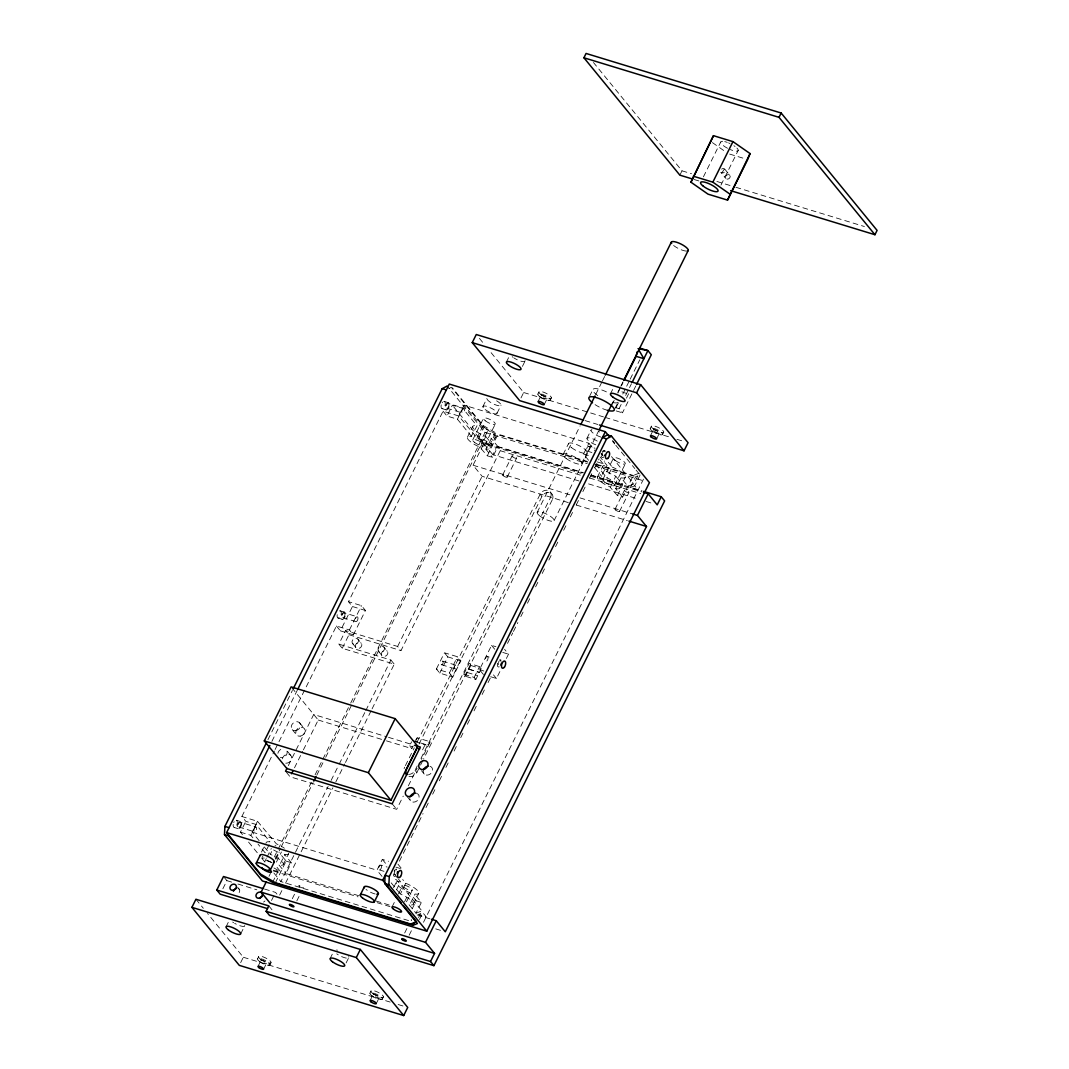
<?xml version="1.0" encoding="UTF-8"?>
<svg xmlns="http://www.w3.org/2000/svg" width="1069" height="1069" viewBox="0 0 1069 1069"><rect width="100%" height="100%" fill="white"/><g stroke="black" fill="none" stroke-linecap="round" stroke-linejoin="round"><path stroke-width="0.75" stroke-dasharray="5 3.75" d="M267.918 739.748L292.385 690.454M271.887 741.392L297.289 690.227M266.101 843.107A12.547 3.434 26.4 0 1 269.936 841.864L256.213 824.52L245.817 821.339L241.861 816.502L274.372 751.026M275.107 749.529L336.428 626.006L349.429 629.975L353.385 634.812L365.451 610.493L361.509 605.655L348.494 601.687L443.06 411.191L458.668 415.961L477.562 438.504A12.547 3.434 26.4 0 1 489.041 445.96A12.547 3.434 26.4 0 1 486.154 449.02L491.513 438.21A12.547 3.434 26.4 0 0 494.412 435.15A12.547 3.434 26.4 0 0 482.921 427.707L464.04 405.151L458.668 415.961M242.476 834.635L240.445 832.15L245.817 821.339M353.385 634.812L340.37 630.844L352.449 606.524L348.494 601.687M471.683 436.646L457.412 419.208L447.016 416.028L452.374 405.218L462.783 408.398L477.041 425.836L471.135 436.54A12.547 3.434 26.4 0 0 468.235 439.6A12.547 3.434 26.4 0 0 479.714 447.056L487.33 455.795L492.528 457.385L497.887 446.575L490.965 438.103M372.079 708.854L394.274 664.156L342.24 648.282L338.86 644.139L345.594 630.576L397.615 646.464L400.995 650.607L500.239 450.69L496.844 446.548L492.822 454.659L579.01 480.97M349.429 629.975L361.509 605.655M222.873 888.767L226.895 880.656L224.356 877.555M342.24 648.282L348.975 634.719L345.594 630.576M259.192 840.742L252.11 832.083L257.469 821.273L241.861 816.502M252.885 837.815L250.854 835.33L256.213 824.52M457.412 419.208L462.783 408.398M288.323 765.618L313.698 714.493L386.925 736.848M294.496 767.809L302.647 751.373M303.396 749.89L318.215 720.025L292.158 688.129M261.451 852.1L265.473 844.002M467.353 437.341L472.712 426.531M482.881 406.608L486.916 398.496M226.013 926.903L229.367 920.155M506.345 362.177L509.031 356.765M269.134 844.67L265.112 852.768L257.976 844.042M472.698 439.974L483.429 418.367M264.871 861.467L266.301 858.594M267.009 857.151L271.299 848.505M288.51 853.904A12.547 3.434 26.4 0 1 284.955 854.331L279.584 865.142A12.547 3.434 26.4 0 0 282.483 862.082A12.547 3.434 26.4 0 0 270.992 854.625L270.31 854.358L272.328 850.309M476.881 438.237L483.135 425.475L452.361 387.82M587.79 462.129L495.214 433.867L489.856 444.677L482.052 442.285L478.658 438.143L484.03 427.333L451.292 387.299L447.59 389.276M274.265 857.044L311.386 782.281M315.088 774.811L349.977 704.538M350.712 703.041L485.059 432.424L447.136 386.029M275.308 858.768L280.492 848.318M281.227 846.822L313.097 782.642M316.798 775.172L324.949 758.749M325.698 757.266L487.411 431.475M497.032 413.275L501.054 405.178M275.842 859.396L279.196 852.634L278.515 852.367A12.547 3.434 26.4 0 1 271.673 848.773M480.395 447.323L485.767 436.513L485.085 436.246A12.547 3.434 26.4 0 1 473.594 428.789A12.547 3.434 26.4 0 1 476.493 425.743L477.041 425.836M269 876.313L270.43 873.426M568.28 502.59L482.092 476.28L473.059 465.229L483.789 443.608L581.148 473.34M240.725 933.852L244.748 925.741M276.417 862.095L281.428 852.006M522.407 366.413L525.093 361.001M484.578 445.586L495.308 423.965M272.555 882.406L277.927 871.596L273.731 869.15M283.365 864.353L288.737 853.543M489.936 448.232L495.294 437.421M275.401 882.727L286.131 861.106L279.196 852.634M487.33 455.795L498.06 434.174L587.162 461.394M240.659 962.648L243.331 957.249L207.52 913.434M271.499 900.499L274.185 895.1M408.572 920.583L280.893 881.591L328.143 786.423M331.096 780.464L338.472 765.604M339.207 764.108L365.05 712.061M365.785 710.578L390.88 660.014L338.86 644.139M397.615 646.464L482.092 476.28M520.991 397.922L523.676 392.51L488.907 349.977M358.663 895.702L285.957 873.507L291.329 862.696L284.407 854.225M279.65 895.047L281.869 890.584M285.57 883.128L332.9 787.8M335.853 781.84L344.726 763.961M345.461 762.478L371.344 710.337M257.535 958.893L258.604 956.728M537.867 394.154L538.95 391.989M538.108 401.436L541.048 395.49M258.043 966.323L260.996 960.376M292.291 898.708L295.191 892.882M502.684 474.89L512.064 455.982M296.808 900.913L299.694 895.087M507.187 477.095L516.581 458.187M263.575 969.222L266.528 963.289A3.14 0.855 26.4 0 0 262.907 960.537A3.14 0.855 26.4 0 0 261.838 961.659A3.14 0.855 26.4 0 0 266.528 963.289M544.188 404.63L547.141 398.697A3.448 0.949 26.4 0 0 543.159 395.677A3.448 0.949 26.4 0 0 541.983 396.906A3.448 0.949 26.4 0 0 547.141 398.697M269.989 964.759L271.058 962.608M550.321 400.033L551.404 397.868M679.857 175.142L682.009 170.826L593.455 62.483M436.406 668.98L444.45 652.771L457.465 656.74L460.846 660.883L452.802 677.091L439.787 673.123L436.406 668.98L449.408 672.949L452.802 677.091M439.787 673.123L447.844 656.914L444.45 652.771M413.195 745.908L411.859 748.607L409.601 745.855L411.605 741.792M415.881 740.51L417.217 737.81L430.232 741.779L421.48 759.391M449.408 672.949L457.465 656.74M405.392 765.671L414.278 747.779M417.231 741.806L540.126 494.252A6.267 5.158 -39.3 0 1 548.009 490.43A6.267 5.158 -39.3 0 1 550.535 497.432L552.339 499.637L423.524 759.124M589.527 396.385L592.881 389.637M419.035 744.024L541.93 496.457A6.267 5.158 -39.3 0 1 549.813 492.649A6.267 5.158 -39.3 0 1 552.339 499.637M563.122 454.485L568.494 443.675M703.429 176.839L720.666 142.097M537.186 512.385L580.16 425.796M595.727 394.448L601.66 382.502M602.395 381.005L604.626 376.529M422.602 749.823L425.288 744.412A6.267 3.127 -73 0 0 430.232 741.779M408.612 774.384A6.267 5.158 -39.3 0 0 415.053 770.335L417.271 765.872M420.972 758.402L550.535 497.432M286.439 772.339L290.046 776.762L396.693 809.327L403.254 796.111M408.358 785.835L417.11 768.21M463.759 674.218L469.131 663.408L479.527 666.588L481.224 668.659L479.34 672.441A1.884 0.935 -73 0 0 477.856 673.243A1.884 0.935 -73 0 0 477.736 675.688L475.852 679.47L465.456 676.289L463.759 674.218L474.168 677.399L475.852 679.47M408.973 776.361A6.267 5.158 -39.3 0 0 416.857 772.553L419.823 766.58M420.558 765.097L422.789 760.62M465.456 676.289L467.327 672.508A1.884 0.935 -73 0 1 467.46 670.063A1.884 0.935 -73 0 1 468.944 669.274L470.814 665.493L469.131 663.408M586.934 438.384L590.957 430.272M330.054 958.679L332.74 953.281M610.399 393.94L613.085 388.541M721.802 172.951L724.461 168.862A2.512 2.058 -39.3 0 1 722.39 173.031L721.308 172.71A2.512 2.058 -39.3 0 1 720.92 172.336L725.904 178.429M382.021 876.393L376.956 870.206L382.328 859.396L388.568 861.293M588.578 460.271L583.527 454.084L588.885 443.274L464.04 405.151M474.168 677.399L479.527 666.588M581.763 463.465L587.122 452.655M483.442 674.526L479.487 669.688L491.566 645.369L495.896 646.692M554.089 520.656L598.546 431.074M611.896 404.202L613.365 401.222M617.815 392.27L620.047 387.793M620.782 386.297L623 381.82M612.737 403.36L614.194 400.421M617.842 393.071L620.755 387.192M621.49 385.722L622.946 382.782M720.974 185.124L738.211 150.382M614.929 408.639L618.283 401.891M616.132 407.463L618.35 403M622.786 394.06L629.441 380.658M630.189 379.161L639.797 359.799M635.774 386.016L622.465 412.834L619.071 408.692L621.263 404.282M625.646 395.45L631.485 383.691M346.115 962.915L348.801 957.517A8.151 2.232 26.4 0 1 344.378 957.637A8.151 2.232 26.4 0 1 336.748 953.829M626.447 398.176L629.133 392.777A8.151 2.232 26.4 0 1 619.071 390.385M399.405 861.186L423.043 813.562M426.01 807.603L429.698 800.16M432.651 794.214L436.352 786.771M439.306 780.811L442.994 773.381M445.947 767.422L449.648 759.979M454.084 751.053L457.773 743.61M460.726 737.663L464.427 730.221M467.38 724.261L471.068 716.818M474.021 710.872L477.723 703.429M482.146 694.503L484.364 690.026M488.065 682.597L491.018 676.637M507.521 643.391L512.692 632.968M513.427 631.485L517.864 622.559M520.817 616.599L524.518 609.156M527.471 603.21L531.159 595.767M535.596 586.841L539.284 579.398M542.25 573.438L545.938 565.995M548.891 560.049L552.593 552.606M555.546 546.66L559.234 539.217M563.67 530.277L565.889 525.814M570.312 516.888L572.53 512.425M576.231 504.982L579.184 499.023M582.872 491.593L585.09 487.117M589.527 478.19L591.745 473.727M594.698 467.781L599.134 458.842M490.671 676.73L496.444 678.494L500.706 669.916M506.385 658.464L508.523 654.175L504.568 649.337M597.13 461.861L603.076 463.679L604.426 460.98M393.526 887.764L396.211 882.366M597.411 477.041L602.769 466.244M396.505 889.782L400.541 881.671L398.51 879.199M622.586 497.098L615.664 488.627L621.022 477.816L627.944 486.288L633.837 483.936L639.209 473.126L633.316 475.478L622.586 497.098L617.388 495.508L609.771 486.769A12.547 3.434 26.4 0 1 598.293 479.313A12.547 3.434 26.4 0 1 601.192 476.253L607.098 465.549L600.016 456.891M602.756 479.687L613.486 458.067M392.056 906.953L394.929 901.18M398.496 893.978L402.786 885.332M405.739 883.261L406.42 883.529A12.547 3.434 26.4 0 1 417.899 890.985A12.547 3.434 26.4 0 1 415.013 894.045L409.641 904.855A12.547 3.434 26.4 0 0 412.54 901.795A12.547 3.434 26.4 0 0 401.049 894.339L400.367 894.072L405.739 883.261L402.679 879.52M615.664 488.627L616.212 488.733A12.547 3.434 26.4 0 0 619.098 485.673A12.547 3.434 26.4 0 0 607.62 478.217L606.938 477.95L612.296 467.14L607.205 460.913M404.563 901.808L409.253 892.348L408.572 892.081A12.547 3.434 26.4 0 1 397.093 884.624A12.547 3.434 26.4 0 1 399.993 881.564L400.541 881.671M610.452 487.036L615.824 476.226L615.143 475.959A12.547 3.434 26.4 0 1 603.664 468.503A12.547 3.434 26.4 0 1 606.551 465.443L607.098 465.549M406.474 901.808L412.206 890.277A5.332 1.457 26.4 0 0 406.046 885.613A5.332 1.457 26.4 0 0 404.242 887.524A5.332 1.457 26.4 0 0 412.206 890.277M614.635 485.299L625.365 463.679M413.422 904.053L418.794 893.256M619.993 487.932L625.352 477.135M369.901 993.208L370.983 991.043M650.246 428.469L651.315 426.304M412.153 908.931L416.188 900.82L409.253 892.348M617.388 495.508L622.746 484.698L615.824 476.226M370.141 1000.49L373.081 994.544M650.406 435.871L653.359 429.925M404.67 933.01L407.556 927.197M615.049 509.205L624.443 490.283M409.093 904.748L416.015 913.22L421.386 902.41L414.465 893.938M640.09 474.997L634.732 485.807L638.113 489.949L630.309 487.558L635.681 476.747L640.09 474.997L635.868 469.826M409.173 935.215L412.059 929.402M619.552 511.41L628.946 492.488A2.512 0.681 26.4 0 0 626.354 490.484A2.512 0.681 26.4 0 0 624.911 491.059A2.512 0.681 26.4 0 0 628.799 492.622M418.554 917.63L421.908 910.868L396.519 879.8L392.056 878.437M376.221 1003.684L379.174 997.738A3.448 0.949 26.4 0 0 375.192 994.718A3.448 0.949 26.4 0 0 374.016 995.961A3.448 0.949 26.4 0 0 379.174 997.738M656.633 438.824L659.573 432.878M419.449 919.487L422.803 912.726L426.184 916.868L418.38 914.489L422.803 912.726M382.355 999.074L383.424 996.909M662.7 434.335L663.769 432.183M423.498 922.28L643.485 479.139M630.309 487.558L634.732 485.807M416.015 913.22L421.908 910.868M723.954 168.621L723.379 168.528A2.512 2.058 -39.3 0 0 721.615 169.156M621.022 477.816L621.57 477.923A12.547 3.434 26.4 0 0 624.47 474.863A12.547 3.434 26.4 0 0 612.978 467.407L612.296 467.14M729.659 154.083L744.665 158.653M682.009 170.826L691.523 173.726M716.898 181.476L734.35 186.808M735.926 187.289L864.407 226.521M694.128 179.512L698.885 180.955M615.958 407.73L619.071 408.692M616.212 410.924L622.465 412.834M523.676 392.51L603.477 416.883M605.067 417.364L668.913 436.86M676.891 439.292L684.868 441.738M585.09 420.598L597.852 424.5M444.236 401.423L448.405 402.692A3.768 1.871 -73 0 1 448.312 408.572A3.768 1.871 -73 0 1 445.198 407.623A3.768 1.871 -73 0 1 448.405 402.692M448.352 403.441A2.512 1.256 -73 0 1 448.138 407.449A2.512 1.256 -73 0 1 446.147 406.567A2.512 1.256 -73 0 1 448.352 403.441L463.959 408.211A2.512 1.256 -73 0 1 463.746 412.206A2.512 1.256 -73 0 1 461.755 411.324A2.512 1.256 -73 0 1 463.959 408.211M588.805 446.334A2.512 1.256 -73 0 1 588.605 450.33A2.512 1.256 -73 0 1 586.614 449.448A2.512 1.256 -73 0 1 588.805 446.334L595.045 448.245M446.735 408.198L462.342 412.955M587.202 451.078L591.879 452.508M442.045 408.625L446.201 409.895M583.527 454.084L591.331 456.463M596.716 464.307L633.316 475.478M595.767 464.574L635.681 476.747M485.059 432.424L587.202 463.612M595.179 466.044L644.66 481.157M497.887 446.575L583.233 472.632M591.144 475.05L622.746 484.698M496.844 446.548L583.033 472.872M591.01 475.304L642.081 490.898M590.729 476.266L641.801 491.86M500.239 450.69L581.63 475.545M589.607 477.99L640.692 493.584M588.591 483.896L638.059 499.009M646.05 501.441L652.424 503.392M473.059 465.229L570.418 494.96M579.999 497.887L632.674 513.962M576.258 505.036L627.329 520.63M352.449 606.524L365.451 610.493M502.737 652.411L508.523 654.175M340.396 610.88L344.552 612.149A3.768 1.871 -73 0 1 344.245 618.149A3.768 1.871 -73 0 1 341.252 616.826A3.768 1.871 -73 0 1 344.552 612.149M344.392 612.858A2.512 1.256 -73 0 1 344.191 616.853A2.512 1.256 -73 0 1 342.187 615.971A2.512 1.256 -73 0 1 344.392 612.858L357.393 616.826A2.512 1.256 -73 0 1 357.193 620.822A2.512 1.256 -73 0 1 355.202 619.953A2.512 1.256 -73 0 1 357.393 616.826M487.451 656.54A2.512 1.256 -73 0 1 487.25 660.535A2.512 1.256 -73 0 1 485.259 659.653A2.512 1.256 -73 0 1 487.451 656.54L490.35 657.422M342.788 617.601L355.79 621.57M337.991 618.002L342.147 619.272M447.844 656.914L460.846 660.883M470.814 665.493L481.224 668.659M479.487 669.688L483.829 671.011M442.726 661.163A1.884 0.935 -73 0 1 442.566 664.17A1.884 0.935 -73 0 1 441.083 663.515A1.884 0.935 -73 0 1 442.726 661.163L455.728 665.132A1.884 0.935 -73 0 1 455.581 668.138A1.884 0.935 -73 0 1 454.084 667.484A1.884 0.935 -73 0 1 455.728 665.132M468.743 669.114L479.139 672.281M468.944 669.274L479.34 672.441M348.975 634.719L400.995 650.607M441.524 664.731L454.525 668.7M467.327 672.508L477.736 675.688M412.287 740.443L425.288 744.412M414.665 741.512L426.224 745.04M388.515 737.343L413.022 744.826M409.601 745.855L412.487 746.737M318.215 720.025L384.88 740.376M386.457 740.857L411.859 748.607M395.931 867.173L400.394 868.536M236.276 820.23L240.431 821.5M240.445 822.261A2.512 1.256 -73 0 1 240.231 826.27A2.512 1.256 -73 0 1 238.24 825.388A2.512 1.256 -73 0 1 240.445 822.261L256.052 827.032A2.512 1.256 -73 0 1 255.838 831.027A2.512 1.256 -73 0 1 253.847 830.159A2.512 1.256 -73 0 1 256.052 827.032M380.898 865.155A2.512 1.256 -73 0 1 380.698 869.15A2.512 1.256 -73 0 1 378.707 868.282A2.512 1.256 -73 0 1 380.898 865.155L387.152 867.066M238.841 827.018L254.435 831.776M379.295 869.899L383.985 871.329M252.11 832.083L376.956 870.206M234.205 827.473L238.36 828.742M240.445 832.15L250.854 835.33M286.131 861.106L291.329 862.696M416.188 900.82L421.386 902.41M376.047 901.007L390.265 905.349M273.236 870.166L277.927 871.596M273.464 871.035L358.048 896.864M377.21 902.704L389.971 906.606M417.11 914.89L429.872 918.792M435.711 928.867L443.688 931.299M264.497 889.034L275.535 892.401L278.074 895.501M226.895 880.656L231.626 882.099M237.933 884.023L256.841 889.796M243.331 957.249L390.172 1002.081M398.149 1004.526L402.946 1005.982M483.135 425.475L498.06 434.174M484.03 427.333L495.214 433.867M478.658 438.143L489.856 444.677M273.985 867.961L280.759 871.916L274.827 864.661M712.382 142.591L725.53 151.785M724.849 169.223L729.833 175.316A2.512 2.058 -39.3 0 1 727.976 179.058A2.512 2.058 -39.3 0 1 725.784 176.238A2.512 2.058 -39.3 0 1 729.833 175.316M612.524 440.495L614.581 443.007M612.644 441.403L614.755 443.996M615.811 445.279L634.812 468.529M611.495 456.597L633.837 483.936M601.099 453.43L603.13 455.928M588.885 443.274L594.965 450.704M600.123 460.058L603.076 463.679M595.727 464.24L606.938 477.95M594.658 467.701L601.74 476.36M479.433 338.379L483.642 343.537M550.254 491.954L552.058 494.159M540.126 494.252L541.93 496.457M485.767 436.513L492.689 444.985L477.776 436.286L452.374 405.218M483.789 443.608L492.822 454.659M485.607 448.913L492.528 457.385M443.06 411.191L447.016 416.028M491.566 645.369L495.508 650.206M493.477 674.873L496.444 678.494M383.958 647.106A3.448 2.833 -39.3 0 1 381.406 652.25A3.448 2.833 -39.3 0 1 378.399 648.375A3.448 2.833 -39.3 0 1 383.958 647.106L387.352 651.248A3.448 2.833 -39.3 0 1 384.787 656.393A3.448 2.833 -39.3 0 1 381.78 652.518A3.448 2.833 -39.3 0 1 387.352 651.248M390.88 660.014L394.274 664.156M378.546 651.382L381.927 655.524M357.955 639.168A3.448 2.833 -39.3 0 1 355.402 644.313A3.448 2.833 -39.3 0 1 352.382 640.425A3.448 2.833 -39.3 0 1 357.955 639.168L361.335 643.311A3.448 2.833 -39.3 0 1 358.783 648.455A3.448 2.833 -39.3 0 1 355.763 644.567A3.448 2.833 -39.3 0 1 361.335 643.311M352.529 643.444L355.924 647.587M336.428 626.006L340.37 630.844M421.52 770.736L424.233 774.05M415.053 770.335L416.857 772.553M407.209 796.659L410.817 801.082M392.176 803.808L396.693 809.327M299.574 722.751L304.09 728.27M292.265 729.619L296.781 735.138M397.935 864.153L401.877 868.99M382.328 859.396L387.379 865.583M394.461 874.242L397.494 877.956M290.674 755.289L286.158 749.77A5.024 4.129 -39.3 0 1 286.131 755.342A5.024 4.129 -39.3 0 1 280.359 757.52M391.201 882.86L400.367 894.072M257.469 821.273L276.363 843.829A12.547 3.434 26.4 0 1 284.381 848.211M264.243 846.929L270.31 854.358M279.036 865.035L285.957 873.507M248.569 842.091L257.709 853.276M261.785 858.247L265.847 863.217M273.878 872.999L280.893 881.591M268.827 905.911L272.207 910.053M237.559 887.176L239.256 889.248M195.934 899.256L203.31 908.276M607.366 410.296A14.111 3.862 26.4 0 1 595.072 404.63M525.066 360.614A8.151 2.232 26.4 0 1 521.685 361.402A8.151 2.232 26.4 0 1 513.989 357.981M513.04 357.327A8.151 2.232 26.4 0 1 512.211 356.685M618.029 402.305A14.111 3.862 26.4 0 1 609.918 401.73M597.771 395.624A14.111 3.862 26.4 0 1 593.87 388.782A14.111 3.862 26.4 0 1 607.566 392.43M244.587 926.048A8.151 2.232 26.4 0 1 234.686 923.349M233.643 922.707A8.151 2.232 26.4 0 1 232.695 922.066M336.561 949.994A8.151 2.232 26.4 0 1 337.483 950.167M348.574 956.648A8.151 2.232 26.4 0 1 348.775 957.116M238.013 888.406A3.448 2.833 -39.3 0 1 237.518 894.098M264.938 900.94A3.448 2.833 -39.3 0 1 263.535 902.049M411.645 920.69A2.512 0.681 26.4 0 1 411.592 919.741M736.862 148.003A9.728 2.659 26.4 0 1 730.274 149.553M727.535 148.257A9.728 2.659 26.4 0 1 722.671 141.308M724.729 141.629A9.728 2.659 26.4 0 1 727.254 142.391M728.604 142.925A9.728 2.659 26.4 0 1 729.98 143.54M733.909 145.718A9.728 2.659 26.4 0 1 735.044 146.493M686.031 251.068A9.407 2.579 26.4 0 1 672.361 244.373M595.78 444.811A7.844 2.151 26.4 0 1 586.988 438.223A7.844 2.151 26.4 0 1 597.611 441.297M271.726 862.549A12.547 3.434 26.4 0 1 264.07 857.979M263.121 857.204A12.547 3.434 26.4 0 1 262.319 856.443M277.887 753.324A5.024 4.129 -39.3 0 1 283.739 748.714M417.217 737.81A6.267 3.127 -73 0 1 415.574 740.136M416.616 793.318A5.024 4.129 -39.3 0 1 417.004 800.908A5.024 4.129 -39.3 0 1 409.801 798.703M430.032 766.299A5.024 4.129 -39.3 0 1 432.25 771.43A5.024 4.129 -39.3 0 1 426.651 775.119A5.024 4.129 -39.3 0 1 423.271 770.749M282.403 758.856A5.024 4.129 -39.3 0 1 287.935 754.22A5.024 4.129 -39.3 0 1 291.583 758.91A5.024 4.129 -39.3 0 1 285.784 763.213M602.716 452.361A2.512 1.256 -73 0 1 604.88 451.666M602.542 455.635A2.512 1.256 -73 0 1 602.462 452.962M499.784 660.575A2.512 1.256 -73 0 1 501.04 661.564M498.395 664.691A2.512 1.256 -73 0 1 498.341 663.007M498.515 662.379A2.512 1.256 -73 0 1 499.063 661.257M395.583 874.602A2.512 1.256 -73 0 1 394.301 873.333A2.512 1.256 -73 0 1 395.463 870.26M396.185 869.872A2.512 1.256 -73 0 1 396.505 869.925M275.067 845.619A5.332 1.457 26.4 0 1 275.989 845.9M496.591 400.808A7.844 2.151 26.4 0 1 500.706 405.619A7.844 2.151 26.4 0 1 492.087 403.267A7.844 2.151 26.4 0 1 487.063 398.202M600.858 437.061A7.844 2.151 26.4 0 1 592.72 432.785A7.844 2.151 26.4 0 1 591.932 429.644M598.466 431.435A7.844 2.151 26.4 0 1 599.575 431.983M375.152 893.978A7.844 2.151 26.4 0 1 366.039 889.435M271.098 862.215A7.844 2.151 26.4 0 1 261.985 857.672M404.135 768.611A6.267 5.158 -39.3 0 1 404.657 767.168M602.488 451.506A3.768 1.871 -73 0 1 605.281 451.252M603.744 457.011A3.768 1.871 -73 0 1 601.299 455.928M601.272 455.073A3.768 1.871 -73 0 1 601.647 453.189M499.597 659.894A3.768 1.871 -73 0 1 501.027 660.121M499.236 666.829A3.768 1.871 -73 0 1 497.7 662.606M395.289 876.246A3.768 1.871 -73 0 1 393.379 873.894M394.114 871.115A3.768 1.871 -73 0 1 395.102 869.725M395.65 869.311A3.768 1.871 -73 0 1 396.666 869.217M443.742 401.409A3.768 1.871 -73 0 1 445.105 404.937A3.768 1.871 -73 0 1 442.205 408.665A3.768 1.871 -73 0 1 441.35 404.483M442.138 402.746A3.768 1.871 -73 0 1 442.646 402.091M339.367 610.974A3.768 1.871 -73 0 1 341.265 613.619A3.768 1.871 -73 0 1 338.646 618.042A3.768 1.871 -73 0 1 337.216 614.622M236.703 820.457A3.768 1.871 -73 0 1 235.808 826.698A3.768 1.871 -73 0 1 233.202 824.386M233.737 822.515A3.768 1.871 -73 0 1 234.164 821.687M653.319 428.883A6.895 1.884 26.4 0 0 663.635 432.437A6.895 1.884 26.4 0 0 655.671 426.397A6.895 1.884 26.4 0 0 653.319 428.883M540.954 394.568A6.895 1.884 26.4 0 0 551.257 398.136A6.895 1.884 26.4 0 0 543.306 392.096A6.895 1.884 26.4 0 0 540.954 394.568M654.001 430.927A3.448 0.949 26.4 0 0 659.359 433.105A3.448 0.949 26.4 0 0 656.045 430.179A3.448 0.949 26.4 0 0 654.001 430.927M539.885 396.733A6.895 1.884 26.4 0 0 550.188 400.287A6.895 1.884 26.4 0 0 542.224 394.247A6.895 1.884 26.4 0 0 539.885 396.733M652.25 431.048A6.895 1.884 26.4 0 0 662.553 434.602A6.895 1.884 26.4 0 0 654.602 428.562A6.895 1.884 26.4 0 0 652.25 431.048M260.622 959.307A6.895 1.884 26.4 0 0 270.925 962.862A6.895 1.884 26.4 0 0 262.961 956.822A6.895 1.884 26.4 0 0 260.622 959.307M371.918 995.774A6.895 1.884 26.4 0 0 382.221 999.341A6.895 1.884 26.4 0 0 374.257 993.301A6.895 1.884 26.4 0 0 371.918 995.774M372.987 993.622A6.895 1.884 26.4 0 0 383.29 997.177A6.895 1.884 26.4 0 0 375.326 991.137A6.895 1.884 26.4 0 0 372.987 993.622M259.54 961.472A6.895 1.884 26.4 0 0 269.856 965.026A6.895 1.884 26.4 0 0 261.892 958.987A6.895 1.884 26.4 0 0 259.54 961.472M615.53 509.98A2.512 0.681 26.4 0 0 619.405 511.53A2.512 0.681 26.4 0 0 616.973 509.405A2.512 0.681 26.4 0 0 615.53 509.98M512.545 456.757A2.512 0.681 26.4 0 0 516.434 458.307A2.512 0.681 26.4 0 0 513.989 456.182A2.512 0.681 26.4 0 0 512.545 456.757M503.152 475.665A2.512 0.681 26.4 0 0 507.04 477.228A2.512 0.681 26.4 0 0 504.595 475.09A2.512 0.681 26.4 0 0 503.152 475.665M299.28 886.388A2.512 0.681 26.4 0 0 303.155 887.938A2.512 0.681 26.4 0 0 300.71 885.813A2.512 0.681 26.4 0 0 299.28 886.388M539.257 515.525A9.407 2.579 26.4 0 0 553.702 521.057A9.407 2.579 26.4 0 0 543.947 512.96A9.407 2.579 26.4 0 0 539.257 515.525M615.397 460.525A6.588 1.804 26.4 0 0 625.245 463.933A6.588 1.804 26.4 0 0 617.641 458.16A6.588 1.804 26.4 0 0 615.397 460.525M485.339 420.825A6.588 1.804 26.4 0 0 495.188 424.219A6.588 1.804 26.4 0 0 487.584 418.46A6.588 1.804 26.4 0 0 485.339 420.825M485.166 409.534A7.844 2.151 26.4 0 0 496.885 413.583A7.844 2.151 26.4 0 0 487.838 406.714A7.844 2.151 26.4 0 0 485.166 409.534M571.487 447.63A10.356 2.833 26.4 0 0 586.948 452.962A10.356 2.833 26.4 0 0 575.002 443.916A10.356 2.833 26.4 0 0 571.487 447.63M295.645 730.648A5.024 4.129 -39.3 0 0 300.095 723.432A5.024 4.129 -39.3 0 0 291.997 724.461A5.024 4.129 -39.3 0 0 295.645 730.648M300.162 736.167A5.024 4.129 -39.3 0 0 304.612 728.951A5.024 4.129 -39.3 0 0 296.514 729.993A5.024 4.129 -39.3 0 0 300.162 736.167M604.666 482.146A6.588 1.804 26.4 0 0 614.515 485.54A6.588 1.804 26.4 0 0 606.911 479.781A6.588 1.804 26.4 0 0 604.666 482.146M474.609 442.432A6.588 1.804 26.4 0 0 484.457 445.84A6.588 1.804 26.4 0 0 476.854 440.067A6.588 1.804 26.4 0 0 474.609 442.432M566.116 458.441A10.356 2.833 26.4 0 0 581.576 463.772A10.356 2.833 26.4 0 0 569.643 454.713A10.356 2.833 26.4 0 0 566.116 458.441M239.964 827.967A3.768 1.871 -73 0 0 240.872 821.74A3.768 1.871 -73 0 0 237.358 825.656A3.768 1.871 -73 0 0 239.964 827.967"/><path stroke-width="1.5" d="M611.521 436.219L606.591 438.865L602.422 437.595L607.366 434.949L611.521 436.219L649.444 482.613L426.785 931.166L262.399 880.963L224.477 834.568L224.904 826.404L266.435 742.741M224.477 834.568L228.632 835.838L261.37 875.885L272.555 882.406L413.022 925.3L417.431 923.536L384.706 883.488L385.134 875.324L389.29 876.593L388.862 884.771L426.785 931.166M624.403 379.842L636.082 356.311L637.258 351.688M690.948 182.211L713.464 135.683L732.96 141.629L750.064 153.575L747.659 159.575L727.535 200.103L708.039 194.157L690.948 182.211L713.464 135.683M727.535 200.103L750.064 153.575M692.552 179.017L679.857 175.142L583.928 57.779L586.066 53.45L781.158 113.02L877.088 230.396L874.936 234.712L730.608 190.643M264.297 740.924L291.129 686.873L395.169 718.649L417.752 746.269L390.92 800.307L286.88 768.544L264.297 740.924L368.351 772.687L390.92 800.307M293.133 688.957L442.192 388.662L447.136 386.029M403.2 905.363L416.549 921.678L410.656 924.03L275.401 882.727L260.475 874.028L226.615 832.604L269.856 745.507M297.863 689.064L449.274 384.052L605.348 431.702L609.45 436.727M191.912 907.354L195.934 899.256L360.333 949.446L407.73 1007.439L403.708 1015.55L239.309 965.36L191.912 907.354L356.298 957.557L403.708 1015.55M583.487 420.117L519.654 400.621L472.244 342.628L476.266 334.517L640.665 384.706L688.062 442.713L684.04 450.811L599.455 424.981M267.477 908.61L220.187 894.165L216.793 890.023L223.501 876.513L262.921 888.553M287.013 768.25L285.53 771.243L392.176 803.808L420.344 747.057L414.598 745.307M291.53 773.782L293.013 770.789M256.199 863.258L260.221 855.16M313.832 781.145L316.063 776.669M270.35 869.939L274.372 861.828M643.685 491.393L661.243 496.751L664.624 500.893L433.92 965.654L430.526 961.512L434.562 953.401L270.163 903.211L261.13 892.161L266.141 882.072M433.92 965.654L269.522 915.452L266.141 911.309L268.827 905.911L216.793 890.023M368.351 772.687L395.169 718.649M416.816 748.487L406.461 769.373A6.267 5.158 -39.3 0 0 406.728 774.851M580.908 424.299L594.992 395.944M605.361 375.045L671.319 242.169M693.34 176.211L712.849 182.158L732.96 141.629M360.253 895.034L364.275 886.923M599.295 429.591L611.896 404.202M623.748 380.323L688.222 250.44M401.156 902.851L382.689 880.255L605.348 431.702M374.404 901.701L378.426 893.604M632.207 382.221L647.908 350.592L640.104 348.213M389.29 876.593L606.591 438.865M636.509 384.533L651.302 354.734L647.908 350.592L638.046 348.614M356.298 957.557L360.333 949.446M684.04 450.811L636.643 392.817L640.665 384.706M874.936 234.712L779.007 117.336L781.158 113.02M413.022 925.3L414.358 922.6M434.562 953.401L425.529 942.35L436.259 920.743L431.475 919.273M436.259 920.743L445.292 931.78L646.491 526.469L637.458 515.432L648.188 493.811L643.404 492.341M661.243 496.751L657.221 504.862L648.188 493.811M583.928 57.779L779.007 117.336M636.082 356.311L643.885 358.703L638.874 350.057M472.244 342.628L636.643 392.817M442.192 388.662L446.361 389.931M632.674 513.962L637.458 515.432M628.933 521.111L646.491 526.469M416.83 748.059L419.716 748.941M224.904 826.404L229.06 827.673M226.615 832.604L382.689 880.255M384.706 883.488L388.862 884.771M261.13 892.161L425.529 942.35M266.141 911.309L430.526 961.512M712.849 182.158L729.94 194.104M592.547 402.826A14.111 3.862 26.4 0 1 593.522 396.92A14.111 3.862 26.4 0 1 612.256 406.354A14.111 3.862 26.4 0 1 607.366 410.296M233.403 891.305A3.448 2.833 -39.3 0 1 236.396 888.366M259.7 898.454A3.448 2.833 -39.3 0 1 262.399 896.316M671.653 243.505A9.407 2.579 26.4 0 1 680.739 243.919A9.407 2.579 26.4 0 1 687.1 251.055M410.108 796.833A5.024 4.129 -39.3 0 1 415.707 793.145M423.524 769.814A5.024 4.129 -39.3 0 1 428.161 766.152M269.161 869.418A5.332 1.457 26.4 0 1 269.081 872.184A5.332 1.457 26.4 0 1 261.892 867.52M364.489 887.764A7.844 2.151 26.4 0 1 371.785 888.085A7.844 2.151 26.4 0 1 377.945 894.112M377.451 894.219A7.844 2.151 26.4 0 1 376.809 894.245M260.248 855.534A7.844 2.151 26.4 0 1 268.84 856.87A7.844 2.151 26.4 0 1 273.41 862.456M407.169 774.156A6.267 5.158 -39.3 0 1 404.924 772.633M605.094 454.713A3.768 1.871 -73 0 1 604.733 455.608M501.401 663.181A3.768 1.871 -73 0 1 500.773 665.025M397.561 871.649A3.768 1.871 -73 0 1 397.187 873.533M612.764 396.987A8.151 2.232 26.4 0 0 624.951 401.196A8.151 2.232 26.4 0 0 615.544 394.06A8.151 2.232 26.4 0 0 612.764 396.987M508.724 365.21A8.151 2.232 26.4 0 0 520.91 369.42A8.151 2.232 26.4 0 0 511.503 362.284A8.151 2.232 26.4 0 0 508.724 365.21M651.048 436.874A3.448 0.949 26.4 0 0 656.406 439.052A3.448 0.949 26.4 0 0 653.092 436.125A3.448 0.949 26.4 0 0 651.048 436.874M539.043 402.853A3.448 0.949 26.4 0 0 544.188 404.63A3.448 0.949 26.4 0 0 540.206 401.623A3.448 0.949 26.4 0 0 539.043 402.853M228.392 929.95A8.151 2.232 26.4 0 0 240.565 934.159A8.151 2.232 26.4 0 0 231.158 927.023A8.151 2.232 26.4 0 0 228.392 929.95M371.077 1001.907A3.448 0.949 26.4 0 0 376.221 1003.684A3.448 0.949 26.4 0 0 372.239 1000.664A3.448 0.949 26.4 0 0 371.077 1001.907M258.898 967.605A3.14 0.855 26.4 0 0 263.575 969.222A3.14 0.855 26.4 0 0 259.954 966.483A3.14 0.855 26.4 0 0 258.898 967.605M332.432 961.726A8.151 2.232 26.4 0 0 344.619 965.935A8.151 2.232 26.4 0 0 335.198 958.799A8.151 2.232 26.4 0 0 332.432 961.726M233.309 890.25A3.448 2.833 -39.3 0 0 235.861 885.105A3.448 2.833 -39.3 0 0 230.303 886.361A3.448 2.833 -39.3 0 0 233.309 890.25M259.326 898.187A3.448 2.833 -39.3 0 0 261.878 893.043A3.448 2.833 -39.3 0 0 256.306 894.312A3.448 2.833 -39.3 0 0 259.326 898.187M402.251 939.611A2.512 0.681 26.4 0 0 406.14 941.161A2.512 0.681 26.4 0 0 403.694 939.036A2.512 0.681 26.4 0 0 402.251 939.611M289.886 905.296A2.512 0.681 26.4 0 0 293.775 906.859A2.512 0.681 26.4 0 0 291.329 904.721A2.512 0.681 26.4 0 0 289.886 905.296M703.375 186.26A9.728 2.659 26.4 0 0 717.9 191.284A9.728 2.659 26.4 0 0 706.689 182.772A9.728 2.659 26.4 0 0 703.375 186.26M409.694 796.592A5.024 4.129 -39.3 0 0 414.144 789.363A5.024 4.129 -39.3 0 0 406.046 790.405A5.024 4.129 -39.3 0 0 409.694 796.592M423.11 769.56A5.024 4.129 -39.3 0 0 427.56 762.344A5.024 4.129 -39.3 0 0 419.462 763.386A5.024 4.129 -39.3 0 0 423.11 769.56M393.512 909.144A5.332 1.457 26.4 0 0 401.476 911.897A5.332 1.457 26.4 0 0 395.316 907.234A5.332 1.457 26.4 0 0 393.512 909.144M362.525 897.96A7.844 2.151 26.4 0 0 374.244 902.009A7.844 2.151 26.4 0 0 365.197 895.141A7.844 2.151 26.4 0 0 362.525 897.96M258.484 866.184A7.844 2.151 26.4 0 0 270.19 870.233A7.844 2.151 26.4 0 0 261.157 863.378A7.844 2.151 26.4 0 0 258.484 866.184M400.528 876.486A3.768 1.871 -73 0 0 400.835 870.487A3.768 1.871 -73 0 0 397.534 875.164A3.768 1.871 -73 0 0 400.528 876.486M504.474 667.069A3.768 1.871 -73 0 0 504.782 661.07A3.768 1.871 -73 0 0 501.481 665.76A3.768 1.871 -73 0 0 504.474 667.069M608.421 457.666A3.768 1.871 -73 0 0 608.742 451.666A3.768 1.871 -73 0 0 605.442 456.343A3.768 1.871 -73 0 0 608.421 457.666"/></g></svg>
